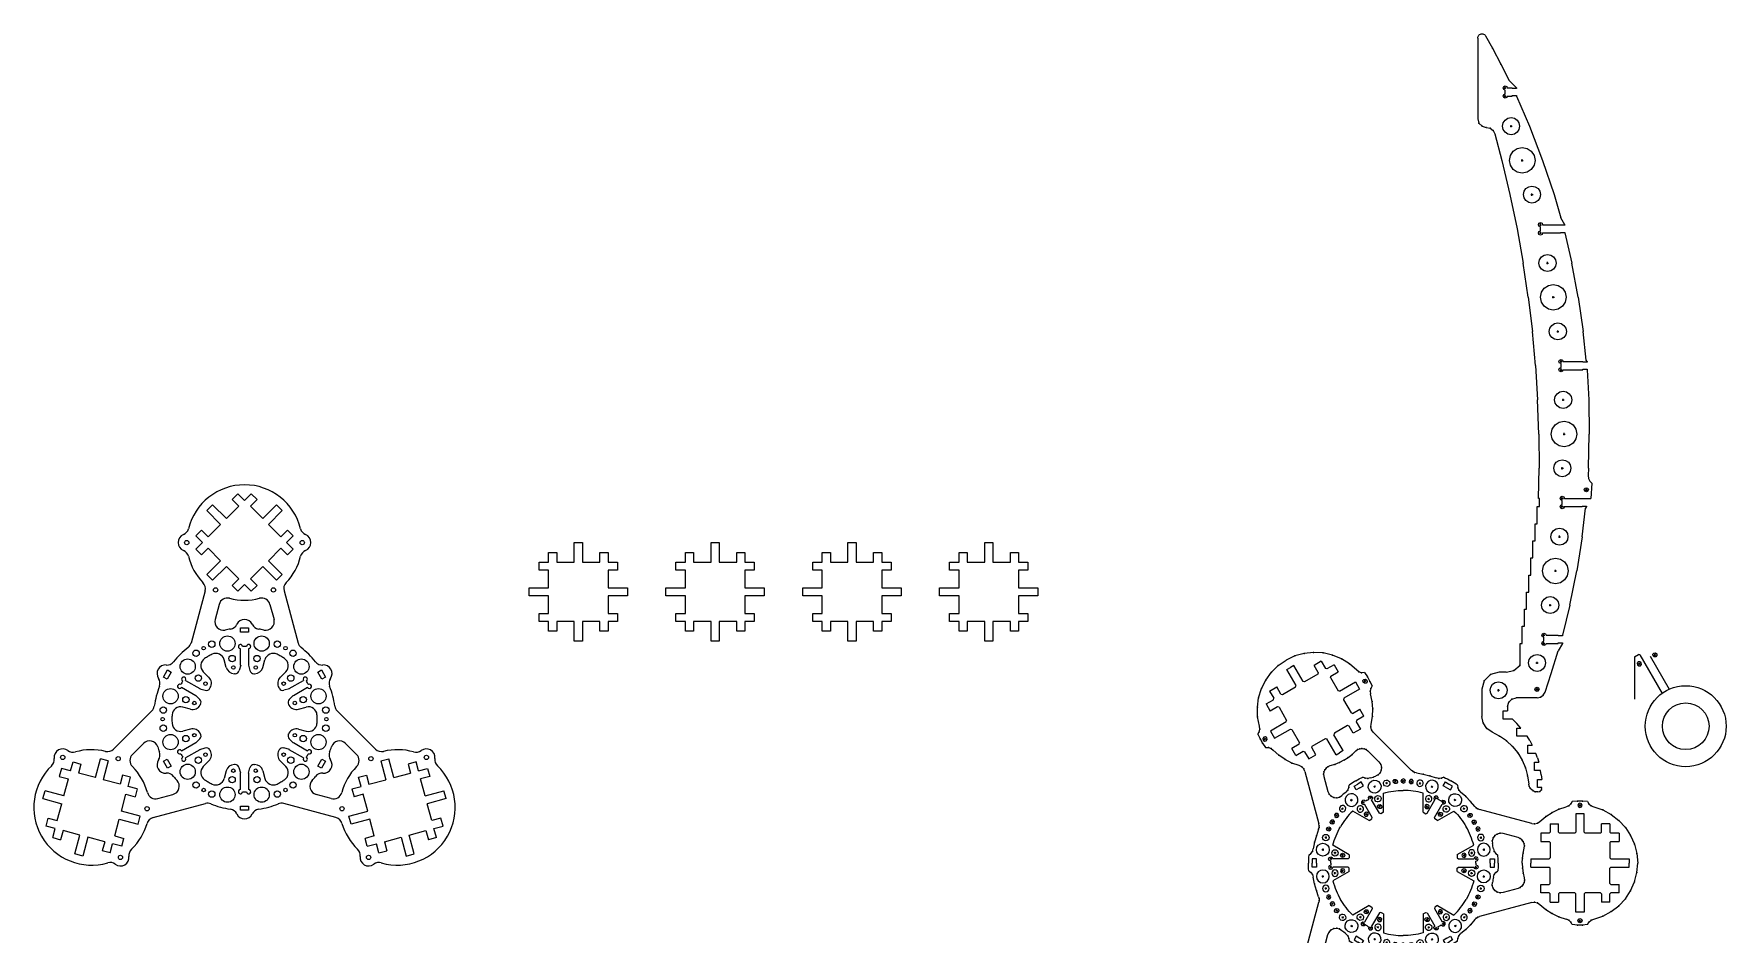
# Model space of a CAD drawing. Header units: inches. Extents: x -122 to 239, y -42 to 133.
# Drawn here: x -102.55 to -53.08, y 29.51 to 55.83 of the extents above; entities that cross this region are included whole.
import ezdxf

# ---------------------------------------------------------------- set-up
doc = ezdxf.new("R2010")
doc.units = ezdxf.units.IN
doc.header["$MEASUREMENT"] = 0

# ---------------------------------------------------------------- blocks, each defined once
blk = doc.blocks.new('Ring0_Rim')
for p, q in [((-1.248, 6.3), (-1.042, 6.491)), ((-1.042, 6.491), (-0.808, 6.645)), ((-0.808, 6.645), (-0.551, 6.758)), ((-0.551, 6.758), (-0.28, 6.828)), ((-0.28, 6.828), (0, 6.851)), ((-0.12, 6.064), (-0.12, 6.601)), ((-0.12, 6.601), (0, 6.601)), ((-1.551, 5.83), (-1.419, 6.077)), ((-1.419, 6.077), (-1.248, 6.3)), ((-1.145, 6.033), (-1.145, 5.793)), ((-1.145, 6.033), (-0.901, 6.033)), ((-0.901, 6.033), (-0.87, 6.064)), ((-0.87, 6.308), (-0.63, 6.308)), ((-0.87, 6.308), (-0.87, 6.064)), ((-0.63, 6.064), (-0.63, 6.308)), ((-0.63, 6.064), (-0.599, 6.033)), ((-0.599, 6.033), (-0.151, 6.033)), ((-0.151, 6.033), (-0.12, 6.064)), ((-1.727, 5.427), (-1.672, 5.488)), ((-1.672, 5.488), (-1.64, 5.564)), ((-1.64, 5.564), (-1.551, 5.83)), ((-0.901, 5.793), (-1.145, 5.793)), ((-0.87, 5.761), (-0.901, 5.793)), ((-0.87, 5.761), (-0.87, 5.314)), ((-1.799, 5.388), (-1.812, 5.238)), ((-1.812, 5.238), (-1.812, 5.087)), ((-1.812, 5.087), (-1.799, 4.938)), ((-1.799, 5.388), (-1.727, 5.427)), ((-1.72, 5.163), (-1.657, 5.163)), ((-1.688, 5.131), (-1.688, 5.194)), ((-0.901, 5.283), (-1.438, 5.283)), ((-1.438, 5.283), (-1.438, 5.043)), ((-1.438, 5.043), (-0.901, 5.043)), ((-0.901, 5.283), (-0.87, 5.314)), ((-0.901, 5.043), (-0.87, 5.011)), ((-0.87, 5.011), (-0.87, 4.564)), ((-1.799, 4.938), (-1.727, 4.898)), ((-1.727, 4.898), (-1.672, 4.837)), ((-1.672, 4.837), (-1.64, 4.761)), ((-1.573, 4.549), (-1.64, 4.761)), ((-1.479, 4.348), (-1.573, 4.549)), ((-0.901, 4.533), (-1.145, 4.533)), ((-1.145, 4.293), (-1.145, 4.533)), ((-0.901, 4.533), (-0.87, 4.564)), ((-1.359, 4.161), (-1.479, 4.348)), ((-1.216, 3.991), (-1.359, 4.161)), ((-1.168, 3.92), (-1.216, 3.991)), ((-1.145, 4.293), (-0.901, 4.293)), ((-0.901, 4.293), (-0.87, 4.261)), ((-0.87, 4.261), (-0.87, 4.017)), ((-0.87, 4.017), (-0.63, 4.017)), ((-0.63, 4.261), (-0.599, 4.293)), ((-0.63, 4.017), (-0.63, 4.261)), ((-0.599, 4.293), (-0.151, 4.293)), ((-0.151, 4.293), (-0.12, 4.261)), ((-0.12, 3.724), (-0.12, 4.261)), ((-1.154, 3.753), (-1.564, 2.225)), ((-1.146, 3.838), (-1.168, 3.92)), ((-1.154, 3.753), (-1.146, 3.838)), ((-0.678, 3.467), (-0.718, 3.415)), ((-0.627, 3.507), (-0.678, 3.467)), ((-0.566, 3.532), (-0.627, 3.507)), ((-0.502, 3.54), (-0.566, 3.532)), ((-0.437, 3.532), (-0.502, 3.54)), ((-0.293, 3.5), (-0.437, 3.532)), ((-0.147, 3.481), (-0.293, 3.5)), ((0, 3.474), (-0.147, 3.481)), ((-0.12, 3.724), (0, 3.724)), ((-0.743, 3.355), (-0.861, 2.914)), ((-0.718, 3.415), (-0.743, 3.355)), ((-0.861, 2.914), (-0.869, 2.829)), ((-0.869, 2.829), (-0.848, 2.747)), ((-0.848, 2.747), (-0.801, 2.676)), ((-0.801, 2.676), (-0.733, 2.626)), ((-0.733, 2.626), (-0.652, 2.601)), ((-0.652, 2.601), (-0.567, 2.605)), ((-0.413, 2.633), (-0.339, 2.657)), ((-0.339, 2.657), (-0.275, 2.703)), ((-0.275, 2.703), (-0.229, 2.766)), ((-0.115, 2.773), (-0.229, 2.766)), ((0, 2.775), (-0.115, 2.773)), ((-1.65, 2.093), (-1.802, 1.964)), ((-1.65, 2.093), (-1.612, 2.131)), ((-1.612, 2.131), (-1.583, 2.175)), ((-1.583, 2.175), (-1.564, 2.225)), ((-2.281, 1.582), (-2.203, 1.59)), ((-2.203, 1.59), (-2.132, 1.622)), ((-2.132, 1.622), (-2.074, 1.674)), ((-1.944, 1.824), (-2.074, 1.674)), ((-1.802, 1.964), (-1.944, 1.824))]:
    blk.add_line(p, q)
blk.add_lwpolyline([(-1.688, 5.225), (-1.732, 5.207), (-1.751, 5.163), (-1.732, 5.118), (-1.688, 5.1), (-1.644, 5.118), (-1.626, 5.163), (-1.644, 5.207)], close=True)
for radius, start, end in [(2.666, 98.9082, 102.2758), (2.775, 145.2596, 150)]:
    blk.add_arc((0, 0), radius, start, end)
for p in [(-1.042, 6.491), (-0.808, 6.645), (-0.551, 6.758), (-0.28, 6.828), (-1.419, 6.077), (-1.248, 6.3), (-1.672, 5.488), (-1.551, 5.83), (-1.812, 5.238), (-1.812, 5.087), (-1.727, 5.427), (-1.727, 4.898), (-1.672, 4.837), (-1.573, 4.549), (-1.479, 4.348), (-1.359, 4.161), (-1.168, 3.92), (-1.146, 3.838), (-0.678, 3.467), (-0.627, 3.507), (-0.566, 3.532), (-0.502, 3.54), (-0.293, 3.5), (-0.147, 3.481), (-0.718, 3.415), (-0.869, 2.829), (-0.848, 2.747), (-0.801, 2.676), (-0.733, 2.626), (-0.652, 2.601), (-0.339, 2.657), (-0.275, 2.703), (-1.612, 2.131), (-1.583, 2.175), (-2.203, 1.59), (-2.132, 1.622), (-1.944, 1.824), (-1.802, 1.964)]:
    blk.add_point(p)
blk = doc.blocks.new('*U39')
blk.add_blockref('Ring0_Rim', (0, -4.119))
at = {"xscale": -1}
blk.add_blockref('Ring0_Rim', (0, -4.119), dxfattribs=at)
blk = doc.blocks.new('*U40')
at = {"color": 0, "linetype": 'ByBlock', "lineweight": -2, "transparency": 16777216}
blk.add_blockref('*U39', (-5.652, 60.742), dxfattribs=at)
for p, rotation in [((-9.219, 54.563), 120), ((-2.084, 54.563), 240)]:
    blk.add_blockref('*U39', p, dxfattribs=dict(at, rotation=rotation))
blk = doc.blocks.new('Ring0_Core')
for p, q in [((-1.181, 2.046), (-1.212, 2.1)), ((-1.17, 2.089), (-1.197, 2.073)), ((-1.023, 2.18), (-0.96, 2.18)), ((-0.991, 2.149), (-0.991, 2.211)), ((-0.775, 2.264), (-0.712, 2.264)), ((-0.743, 2.233), (-0.743, 2.295)), ((-0.245, 1.578), (-0.521, 2.057)), ((-0.422, 2.351), (-0.36, 2.351)), ((-0.391, 2.32), (-0.391, 2.382)), ((-0.327, 1.997), (-0.264, 1.997)), ((-0.296, 1.966), (-0.296, 2.029)), ((-0.151, 2.121), (-0.089, 2.121)), ((-0.12, 2.09), (-0.12, 2.152)), ((-0.12, 1.609), (-0.12, 2.059)), ((-0.258, 1.776), (-0.195, 1.776)), ((-0.245, 1.578), (-0.151, 1.578)), ((-0.227, 1.745), (-0.227, 1.807)), ((-0.151, 1.578), (-0.12, 1.609))]:
    blk.add_line(p, q)
for points in [[(-0.578, 2.351), (-0.564, 2.279), (-0.524, 2.219), (-0.463, 2.178), (-0.391, 2.164), (-0.319, 2.178), (-0.258, 2.219), (-0.218, 2.279), (-0.203, 2.351), (-0.218, 2.423), (-0.258, 2.484), (-0.319, 2.524), (-0.391, 2.539), (-0.463, 2.524), (-0.524, 2.484), (-0.564, 2.423)], [(-0.991, 2.242), (-1.036, 2.224), (-1.054, 2.18), (-1.036, 2.136), (-0.991, 2.117), (-0.947, 2.136), (-0.929, 2.18), (-0.947, 2.224)], [(-0.743, 2.358), (-0.779, 2.351), (-0.81, 2.331), (-0.83, 2.3), (-0.837, 2.264), (-0.83, 2.228), (-0.81, 2.198), (-0.779, 2.177), (-0.743, 2.17), (-0.707, 2.177), (-0.677, 2.198), (-0.657, 2.228), (-0.649, 2.264), (-0.657, 2.3), (-0.677, 2.331), (-0.707, 2.351)], [(-0.296, 2.091), (-0.332, 2.084), (-0.362, 2.064), (-0.383, 2.033), (-0.39, 1.997), (-0.383, 1.961), (-0.362, 1.931), (-0.332, 1.91), (-0.296, 1.903), (-0.26, 1.91), (-0.229, 1.931), (-0.209, 1.961), (-0.202, 1.997), (-0.209, 2.033), (-0.229, 2.064), (-0.26, 2.084)], [(-0.227, 1.838), (-0.271, 1.82), (-0.289, 1.776), (-0.271, 1.732), (-0.227, 1.713), (-0.182, 1.732), (-0.164, 1.776), (-0.182, 1.82)]]:
    blk.add_lwpolyline(points, close=True)
for points in [[(0, 2.541), (-0.12, 2.541), (-0.12, 2.666), (0, 2.666)], [(-1.165, 2.019), (-1.136, 2.057), (-1.143, 2.105), (-1.181, 2.134), (-1.229, 2.127)], [(-0.057, 2.121), (-0.076, 2.165), (-0.12, 2.184), (-0.164, 2.165), (-0.182, 2.121), (-0.164, 2.077), (-0.12, 2.059)]]:
    blk.add_lwpolyline(points)
for centre, radius, start, end in [((0, 0), 2.122, 104.2264, 120), ((0, -0.503), 2.625, 90, 91.2553)]:
    blk.add_arc(centre, radius, start, end)
blk = doc.blocks.new('*U41')
at = {"xscale": -1, "rotation": 60.00000000000068}
blk.add_blockref('Ring0_Core', (1.154, -1.727), dxfattribs=at)
blk.add_blockref('Ring0_Core', (1.154, -1.727))
blk = doc.blocks.new('*U42')
at = {"color": 0, "linetype": 'ByBlock', "lineweight": -2, "transparency": 16777216}
for p, rotation in [((-4.733, 58.486), 299.9999999999999), ((-7.725, 56.486), 60.00000000000001), ((-3.579, 56.758), 240), ((-6.57, 54.759), 120), ((-4.497, 54.895), 180)]:
    blk.add_blockref('*U41', p, dxfattribs=dict(at, rotation=rotation))
blk.add_blockref('*U41', (-6.806, 58.35), dxfattribs=at)
blk = doc.blocks.new('Ring0')
for name in ['*U40', '*U42']:
    blk.add_blockref(name, (5.652, -56.622))
blk = doc.blocks.new('RibMain')
at = {"color": 240, "true_color": 0xed1f24}
for p, q in [((-0.556, 0.526), (-0.556, -1.835)), ((0.309, -0.928), (0.451, -0.928)), ((0.576, -0.928), (0.361, -0.713)), ((0.451, -0.943), (0.451, -0.928)), ((0.576, -0.943), (0.451, -0.943)), ((0.576, -0.928), (0.576, -0.943)), ((0.247, -1.105), (0.247, -0.99)), ((0.309, -1.168), (0.451, -1.168)), ((0.451, -1.168), (0.451, -1.152)), ((0.451, -1.152), (0.576, -1.152)), ((0.576, -1.152), (0.576, -1.168)), ((1.341, -4.928), (1.863, -4.928)), ((1.863, -4.943), (1.863, -4.928)), ((1.988, -4.943), (1.863, -4.943)), ((1.988, -4.928), (1.871, -4.725)), ((1.988, -4.928), (1.988, -4.943)), ((1.279, -5.105), (1.279, -4.99)), ((1.341, -5.168), (1.863, -5.168)), ((1.863, -5.168), (1.863, -5.152)), ((1.863, -5.152), (1.988, -5.152)), ((1.988, -5.152), (1.988, -5.168)), ((2.641, -8.928), (2.618, -8.888)), ((1.881, -9.105), (1.881, -8.99)), ((1.944, -8.928), (2.516, -8.928)), ((1.944, -9.168), (2.516, -9.168)), ((2.516, -8.943), (2.516, -8.928)), ((2.641, -8.943), (2.516, -8.943)), ((2.516, -9.168), (2.516, -9.152)), ((2.516, -9.152), (2.641, -9.152)), ((2.641, -8.928), (2.641, -8.943)), ((2.641, -9.152), (2.641, -9.168)), ((1.916, -13.105), (1.916, -12.99)), ((1.979, -12.928), (2.495, -12.928)), ((1.979, -13.168), (2.495, -13.168)), ((2.495, -12.943), (2.495, -12.928)), ((2.62, -12.943), (2.495, -12.943)), ((2.495, -13.168), (2.495, -13.152)), ((2.495, -13.152), (2.62, -13.152)), ((2.62, -13.168), (2.594, -13.213)), ((2.62, -12.928), (2.62, -12.943)), ((2.62, -13.152), (2.62, -13.168)), ((1.378, -17.105), (1.378, -16.99)), ((1.441, -16.928), (1.797, -16.928)), ((1.441, -17.168), (1.797, -17.168)), ((1.922, -17.168), (1.794, -17.388)), ((1.797, -16.943), (1.797, -16.928)), ((1.922, -16.943), (1.797, -16.943)), ((1.797, -17.168), (1.797, -17.152)), ((1.797, -17.152), (1.922, -17.152)), ((1.922, -16.928), (1.922, -16.943)), ((1.922, -17.152), (1.922, -17.168)), ((0.274, -18.01), (0.066, -18.01)), ((-0.434, -18.51), (-0.434, -19.304)), ((1.177, -18.76), (0.566, -18.76)), ((0.191, -19.382), (0.191, -19.142)), ((0.191, -19.142), (0.316, -19.142)), ((0.316, -19.01), (0.316, -19.142)), ((0.46, -19.382), (0.191, -19.382)), ((0.583, -19.882), (0.583, -19.642)), ((0.583, -19.642), (0.708, -19.642)), ((0.885, -19.882), (0.583, -19.882)), ((0.911, -20.382), (0.911, -20.142)), ((0.911, -20.142), (1.036, -20.142)), ((1.143, -20.382), (0.911, -20.382)), ((1.103, -20.882), (1.103, -20.642)), ((1.103, -20.642), (1.228, -20.642)), ((1.282, -20.882), (1.103, -20.882)), ((1.189, -21.382), (1.189, -21.142)), ((1.189, -21.142), (1.314, -21.142)), ((1.196, -21.51), (1.187, -21.51)), ((1.321, -21.382), (1.189, -21.382))]:
    blk.add_line(p, q, dxfattribs=at)
for p, q in [((-0.327, 0.596), (-0.126, 0.235)), ((-0.126, 0.235), (0.123, -0.236)), ((0.123, -0.236), (0.361, -0.713)), ((0.215, -0.928), (0.278, -0.928)), ((0.247, -0.959), (0.247, -0.896)), ((0.215, -1.168), (0.278, -1.168)), ((0.247, -1.199), (0.247, -1.136)), ((0.576, -1.168), (0.958, -2.048)), ((-0.556, -1.835), (-0.523, -1.96)), ((-0.523, -1.96), (-0.431, -2.052)), ((-0.431, -2.052), (-0.306, -2.085)), ((-0.299, -2.085), (-0.306, -2.085)), ((-0.299, -2.085), (-0.194, -2.109)), ((-0.194, -2.109), (-0.108, -2.174)), ((-0.108, -2.174), (-0.058, -2.269)), ((-0.058, -2.269), (0.148, -3.048)), ((0.388, -2.048), (0.45, -2.048)), ((0.419, -2.079), (0.419, -2.016)), ((0.958, -2.048), (1.341, -3.048)), ((0.148, -3.048), (0.386, -4.048)), ((0.714, -3.048), (0.776, -3.048)), ((0.745, -3.079), (0.745, -3.016)), ((1.341, -3.048), (1.674, -4.048)), ((0.386, -4.048), (0.593, -5.048)), ((0.998, -4.048), (1.061, -4.048)), ((1.03, -4.079), (1.03, -4.016)), ((1.674, -4.048), (1.871, -4.725)), ((1.247, -4.928), (1.31, -4.928)), ((1.279, -4.959), (1.279, -4.896)), ((0.593, -5.048), (0.771, -6.048)), ((1.247, -5.168), (1.31, -5.168)), ((1.279, -5.199), (1.279, -5.136)), ((1.988, -5.168), (2.193, -6.048)), ((0.92, -7.048), (0.771, -6.048)), ((1.451, -6.048), (1.513, -6.048)), ((1.482, -6.079), (1.482, -6.016)), ((2.383, -7.048), (2.193, -6.048)), ((0.92, -7.048), (1.04, -8.048)), ((1.62, -7.048), (1.683, -7.048)), ((1.651, -7.079), (1.651, -7.016)), ((2.383, -7.048), (2.529, -8.048)), ((1.131, -9.048), (1.04, -8.048)), ((1.753, -8.048), (1.816, -8.048)), ((1.784, -8.079), (1.784, -8.016)), ((2.618, -8.888), (2.529, -8.048)), ((1.881, -8.959), (1.881, -8.896)), ((1.131, -9.048), (1.195, -10.048)), ((1.85, -8.928), (1.912, -8.928)), ((1.85, -9.168), (1.912, -9.168)), ((1.881, -9.199), (1.881, -9.136)), ((2.641, -9.168), (2.69, -10.048)), ((1.23, -11.048), (1.195, -10.048)), ((1.911, -10.048), (1.974, -10.048)), ((1.942, -10.079), (1.942, -10.016)), ((2.69, -10.048), (2.706, -11.048)), ((1.23, -11.048), (1.237, -12.048)), ((1.937, -11.048), (1.999, -11.048)), ((1.968, -11.079), (1.968, -11.016)), ((2.679, -12.048), (2.706, -11.048)), ((1.219, -12.927), (1.237, -12.048)), ((1.885, -12.048), (1.947, -12.048)), ((1.916, -12.079), (1.916, -12.016)), ((2.679, -12.048), (2.668, -12.261)), ((2.668, -12.261), (2.678, -12.347)), ((2.678, -12.347), (2.717, -12.424)), ((2.589, -12.678), (2.651, -12.678)), ((2.62, -12.709), (2.62, -12.646)), ((2.664, -12.722), (2.62, -12.74)), ((2.664, -12.722), (2.683, -12.678)), ((2.717, -12.424), (2.779, -12.484)), ((2.779, -12.484), (2.746, -12.928)), ((1.186, -13.668), (1.186, -13.168)), ((1.186, -13.168), (1.251, -13.168)), ((1.251, -12.928), (1.219, -12.927)), ((1.251, -13.168), (1.251, -12.928)), ((1.885, -12.928), (1.947, -12.928)), ((1.885, -13.168), (1.947, -13.168)), ((1.916, -12.959), (1.916, -12.896)), ((1.916, -13.199), (1.916, -13.136)), ((2.496, -14.048), (2.594, -13.213)), ((2.62, -12.928), (2.746, -12.928)), ((1.122, -14.168), (1.122, -13.668)), ((1.122, -13.668), (1.186, -13.668)), ((1.059, -14.668), (1.059, -14.168)), ((1.059, -14.168), (1.122, -14.168)), ((1.801, -14.048), (1.863, -14.048)), ((1.832, -14.079), (1.832, -14.016)), ((2.496, -14.048), (2.339, -15.048)), ((0.997, -15.168), (0.997, -14.668)), ((0.997, -14.668), (1.059, -14.668)), ((0.934, -15.668), (0.934, -15.168)), ((0.934, -15.168), (0.997, -15.168)), ((1.684, -15.048), (1.746, -15.048)), ((1.715, -15.079), (1.715, -15.016)), ((2.138, -16.048), (2.339, -15.048)), ((0.872, -16.168), (0.872, -15.668)), ((0.872, -15.668), (0.934, -15.668)), ((0.809, -16.668), (0.809, -16.168)), ((0.809, -16.168), (0.872, -16.168)), ((1.53, -16.048), (1.593, -16.048)), ((1.562, -16.079), (1.562, -16.016)), ((2.138, -16.048), (1.922, -16.928)), ((0.747, -17.168), (0.747, -16.668)), ((0.747, -16.668), (0.809, -16.668)), ((0.684, -17.8), (0.684, -17.168)), ((0.684, -17.168), (0.747, -17.168)), ((1.347, -16.928), (1.409, -16.928)), ((1.347, -17.168), (1.409, -17.168)), ((1.378, -16.959), (1.378, -16.896)), ((1.378, -17.199), (1.378, -17.136)), ((0.5, -17.956), (0.684, -17.8)), ((1.147, -17.738), (1.21, -17.738)), ((1.178, -17.769), (1.178, -17.706)), ((1.594, -18.048), (1.794, -17.388)), ((-0.367, -18.26), (-0.434, -18.51)), ((-0.184, -18.077), (-0.367, -18.26)), ((0.066, -18.01), (-0.184, -18.077)), ((0.274, -18.01), (0.5, -17.956)), ((1.413, -18.592), (1.594, -18.048)), ((0.022, -18.539), (0.084, -18.539)), ((0.053, -18.57), (0.053, -18.508)), ((0.349, -18.885), (0.441, -18.793)), ((0.441, -18.793), (0.566, -18.76)), ((1.145, -18.51), (1.208, -18.51)), ((1.177, -18.541), (1.177, -18.478)), ((1.221, -18.554), (1.177, -18.572)), ((1.177, -18.76), (1.277, -18.739)), ((1.221, -18.554), (1.239, -18.51)), ((1.277, -18.739), (1.36, -18.679)), ((1.36, -18.679), (1.413, -18.592)), ((0.316, -19.01), (0.349, -18.885)), ((-0.397, -19.492), (-0.434, -19.304)), ((-0.292, -19.653), (-0.397, -19.492)), ((-0.135, -19.762), (-0.292, -19.653)), ((0.081, -19.875), (-0.135, -19.762)), ((0.588, -19.508), (0.46, -19.382)), ((0.708, -19.642), (0.588, -19.508)), ((0.28, -20.016), (0.081, -19.875)), ((0.28, -20.016), (0.458, -20.182)), ((0.458, -20.182), (0.612, -20.371)), ((0.964, -20.01), (0.885, -19.882)), ((0.964, -20.01), (1.036, -20.142)), ((0.612, -20.371), (0.739, -20.579)), ((0.739, -20.579), (0.837, -20.802)), ((1.189, -20.511), (1.143, -20.382)), ((1.189, -20.511), (1.228, -20.642)), ((0.837, -20.802), (0.903, -21.037)), ((0.903, -21.037), (0.938, -21.278)), ((1.301, -21.012), (1.282, -20.882)), ((1.301, -21.012), (1.314, -21.142)), ((0.95, -21.339), (0.938, -21.278)), ((0.977, -21.395), (0.95, -21.339)), ((1.017, -21.443), (0.977, -21.395)), ((1.067, -21.479), (1.017, -21.443)), ((1.125, -21.502), (1.067, -21.479)), ((1.187, -21.51), (1.125, -21.502)), ((1.196, -21.51), (1.258, -21.493)), ((1.258, -21.493), (1.303, -21.448)), ((1.303, -21.448), (1.321, -21.382))]:
    blk.add_line(p, q)
for points in [[(-0.556, 0.526), (-0.554, 0.551), (-0.547, 0.574), (-0.535, 0.596), (-0.52, 0.615), (-0.501, 0.63), (-0.479, 0.642), (-0.456, 0.649), (-0.431, 0.651), (-0.407, 0.649), (-0.383, 0.642), (-0.362, 0.63), (-0.343, 0.615), (-0.327, 0.596)], [(0.247, -0.99), (0.202, -0.972), (0.184, -0.928), (0.202, -0.883), (0.247, -0.865), (0.291, -0.883), (0.309, -0.928)], [(0.309, -1.168), (0.291, -1.212), (0.247, -1.23), (0.202, -1.212), (0.184, -1.168), (0.202, -1.123), (0.247, -1.105)], [(1.279, -4.99), (1.234, -4.972), (1.216, -4.928), (1.234, -4.883), (1.279, -4.865), (1.323, -4.883), (1.341, -4.928)], [(1.341, -5.168), (1.323, -5.212), (1.279, -5.23), (1.234, -5.212), (1.216, -5.168), (1.234, -5.123), (1.279, -5.105)], [(1.881, -8.99), (1.837, -8.972), (1.819, -8.928), (1.837, -8.883), (1.881, -8.865), (1.925, -8.883), (1.944, -8.928)], [(1.944, -9.168), (1.925, -9.212), (1.881, -9.23), (1.837, -9.212), (1.819, -9.168), (1.837, -9.123), (1.881, -9.105)], [(2.62, -12.74), (2.576, -12.722), (2.558, -12.678), (2.576, -12.633), (2.62, -12.615), (2.664, -12.633), (2.683, -12.678)], [(1.916, -12.99), (1.872, -12.972), (1.854, -12.928), (1.872, -12.883), (1.916, -12.865), (1.96, -12.883), (1.979, -12.928)], [(1.979, -13.168), (1.96, -13.212), (1.916, -13.23), (1.872, -13.212), (1.854, -13.168), (1.872, -13.123), (1.916, -13.105)], [(1.378, -16.99), (1.334, -16.972), (1.316, -16.928), (1.334, -16.883), (1.378, -16.865), (1.422, -16.883), (1.441, -16.928)], [(1.441, -17.168), (1.422, -17.212), (1.378, -17.23), (1.334, -17.212), (1.316, -17.168), (1.334, -17.123), (1.378, -17.105)], [(1.177, -18.572), (1.132, -18.554), (1.114, -18.51), (1.132, -18.465), (1.177, -18.447), (1.221, -18.465), (1.239, -18.51)]]:
    blk.add_lwpolyline(points)
for points in [[(0.419, -1.798), (0.515, -1.817), (0.596, -1.871), (0.65, -1.952), (0.669, -2.048), (0.65, -2.143), (0.596, -2.224), (0.515, -2.278), (0.419, -2.298), (0.323, -2.278), (0.242, -2.224), (0.188, -2.143), (0.169, -2.048), (0.188, -1.952), (0.242, -1.871), (0.323, -1.817)], [(0.745, -2.673), (0.888, -2.701), (1.01, -2.782), (1.091, -2.904), (1.12, -3.048), (1.091, -3.191), (1.01, -3.313), (0.888, -3.394), (0.745, -3.423), (0.601, -3.394), (0.48, -3.313), (0.398, -3.191), (0.37, -3.048), (0.398, -2.904), (0.48, -2.782), (0.601, -2.701)], [(1.03, -3.798), (1.125, -3.817), (1.206, -3.871), (1.261, -3.952), (1.28, -4.048), (1.261, -4.143), (1.206, -4.224), (1.125, -4.278), (1.03, -4.298), (0.934, -4.278), (0.853, -4.224), (0.799, -4.143), (0.78, -4.048), (0.799, -3.952), (0.853, -3.871), (0.934, -3.817)], [(1.482, -5.798), (1.578, -5.817), (1.659, -5.871), (1.713, -5.952), (1.732, -6.048), (1.713, -6.143), (1.659, -6.224), (1.578, -6.278), (1.482, -6.298), (1.386, -6.278), (1.305, -6.224), (1.251, -6.143), (1.232, -6.048), (1.251, -5.952), (1.305, -5.871), (1.386, -5.817)], [(1.651, -6.673), (1.795, -6.701), (1.917, -6.782), (1.998, -6.904), (2.026, -7.048), (1.998, -7.191), (1.917, -7.313), (1.795, -7.394), (1.651, -7.423), (1.508, -7.394), (1.386, -7.313), (1.305, -7.191), (1.276, -7.048), (1.305, -6.904), (1.386, -6.782), (1.508, -6.701)], [(1.784, -7.798), (1.88, -7.817), (1.961, -7.871), (2.015, -7.952), (2.034, -8.048), (2.015, -8.143), (1.961, -8.224), (1.88, -8.278), (1.784, -8.298), (1.689, -8.278), (1.608, -8.224), (1.553, -8.143), (1.534, -8.048), (1.553, -7.952), (1.608, -7.871), (1.689, -7.817)], [(1.942, -9.798), (2.038, -9.817), (2.119, -9.871), (2.173, -9.952), (2.192, -10.048), (2.173, -10.143), (2.119, -10.224), (2.038, -10.278), (1.942, -10.298), (1.847, -10.278), (1.766, -10.224), (1.711, -10.143), (1.692, -10.048), (1.711, -9.952), (1.766, -9.871), (1.847, -9.817)], [(1.968, -10.673), (2.111, -10.701), (2.233, -10.782), (2.314, -10.904), (2.343, -11.048), (2.314, -11.191), (2.233, -11.313), (2.111, -11.394), (1.968, -11.423), (1.824, -11.394), (1.703, -11.313), (1.621, -11.191), (1.593, -11.048), (1.621, -10.904), (1.703, -10.782), (1.824, -10.701)], [(1.916, -11.798), (2.012, -11.817), (2.093, -11.871), (2.147, -11.952), (2.166, -12.048), (2.147, -12.143), (2.093, -12.224), (2.012, -12.278), (1.916, -12.298), (1.82, -12.278), (1.739, -12.224), (1.685, -12.143), (1.666, -12.048), (1.685, -11.952), (1.739, -11.871), (1.82, -11.817)], [(1.832, -13.798), (1.928, -13.817), (2.009, -13.871), (2.063, -13.952), (2.082, -14.048), (2.063, -14.143), (2.009, -14.224), (1.928, -14.278), (1.832, -14.298), (1.736, -14.278), (1.655, -14.224), (1.601, -14.143), (1.582, -14.048), (1.601, -13.952), (1.655, -13.871), (1.736, -13.817)], [(1.715, -14.673), (1.859, -14.701), (1.98, -14.782), (2.062, -14.904), (2.09, -15.048), (2.062, -15.191), (1.98, -15.313), (1.859, -15.394), (1.715, -15.423), (1.572, -15.394), (1.45, -15.313), (1.369, -15.191), (1.34, -15.048), (1.369, -14.904), (1.45, -14.782), (1.572, -14.701)], [(1.562, -15.798), (1.657, -15.817), (1.739, -15.871), (1.793, -15.952), (1.812, -16.048), (1.793, -16.143), (1.739, -16.224), (1.657, -16.278), (1.562, -16.298), (1.466, -16.278), (1.385, -16.224), (1.331, -16.143), (1.312, -16.048), (1.331, -15.952), (1.385, -15.871), (1.466, -15.817)], [(1.178, -17.488), (1.274, -17.507), (1.355, -17.561), (1.409, -17.642), (1.428, -17.738), (1.409, -17.833), (1.355, -17.914), (1.274, -17.969), (1.178, -17.988), (1.083, -17.969), (1.002, -17.914), (0.948, -17.833), (0.928, -17.738), (0.948, -17.642), (1.002, -17.561), (1.083, -17.507)], [(0.053, -18.289), (0.149, -18.308), (0.23, -18.362), (0.284, -18.443), (0.303, -18.539), (0.284, -18.635), (0.23, -18.716), (0.149, -18.77), (0.053, -18.789), (-0.042, -18.77), (-0.124, -18.716), (-0.178, -18.635), (-0.197, -18.539), (-0.178, -18.443), (-0.124, -18.362), (-0.042, -18.308)]]:
    blk.add_lwpolyline(points, close=True)
for p in [(-0.126, 0.235), (0.123, -0.236), (-0.523, -1.96), (-0.431, -2.052), (-0.194, -2.109), (-0.108, -2.174), (0.678, -17.805), (-0.367, -18.26), (-0.184, -18.077), (0.5, -17.956), (0.441, -18.793), (1.277, -18.739), (1.36, -18.679), (0.349, -18.885), (-0.397, -19.492), (-0.292, -19.653), (0.081, -19.875), (0.28, -20.016), (0.458, -20.182), (0.612, -20.371), (0.739, -20.579), (0.837, -20.802), (0.903, -21.037), (0.95, -21.339), (0.977, -21.395), (1.017, -21.443), (1.067, -21.479), (1.125, -21.502), (1.258, -21.493), (1.303, -21.448)]:
    blk.add_point(p)

msp = doc.modelspace()

# ---------------------------------------------------------------- linework, layer by layer
at = {"color": 240, "true_color": 0xed1f24}
for p, q in [((-97.494, 41.89), (-97.325, 42.059)), ((-97.325, 42.059), (-96.923, 41.657)), ((-96.587, 42.382), (-96.757, 42.213)), ((-96.562, 42.018), (-96.757, 42.213)), ((-96.587, 42.382), (-96.392, 42.188)), ((-96.392, 42.188), (-96.198, 42.382)), ((-96.028, 42.213), (-96.223, 42.018)), ((-96.198, 42.382), (-96.028, 42.213)), ((-95.46, 42.059), (-95.862, 41.657)), ((-95.46, 42.059), (-95.291, 41.89)), ((-97.092, 41.488), (-97.494, 41.89)), ((-96.923, 41.657), (-96.562, 42.018)), ((-96.223, 42.018), (-95.862, 41.657)), ((-95.692, 41.488), (-95.291, 41.89)), ((-97.817, 41.152), (-97.648, 41.322)), ((-97.817, 41.152), (-97.623, 40.957)), ((-97.453, 41.127), (-97.648, 41.322)), ((-97.453, 41.127), (-97.092, 41.488)), ((-95.692, 41.488), (-95.332, 41.127)), ((-95.137, 41.322), (-95.332, 41.127)), ((-95.162, 40.957), (-94.967, 41.152)), ((-94.967, 41.152), (-95.137, 41.322)), ((-97.817, 40.763), (-97.623, 40.957)), ((-97.817, 40.763), (-97.648, 40.593)), ((-97.453, 40.788), (-97.648, 40.593)), ((-97.453, 40.788), (-97.092, 40.427)), ((-95.692, 40.427), (-95.332, 40.788)), ((-95.137, 40.593), (-95.332, 40.788)), ((-95.162, 40.957), (-94.967, 40.763)), ((-94.967, 40.763), (-95.137, 40.593)), ((-97.092, 40.427), (-97.494, 40.025)), ((-97.325, 39.856), (-96.923, 40.257)), ((-96.923, 40.257), (-96.562, 39.897)), ((-96.223, 39.897), (-95.862, 40.257)), ((-95.46, 39.856), (-95.862, 40.257)), ((-95.692, 40.427), (-95.291, 40.025)), ((-97.494, 40.025), (-97.325, 39.856)), ((-96.562, 39.897), (-96.757, 39.702)), ((-96.587, 39.532), (-96.757, 39.702)), ((-96.587, 39.532), (-96.392, 39.727)), ((-96.392, 39.727), (-96.198, 39.532)), ((-96.028, 39.702), (-96.223, 39.897)), ((-96.198, 39.532), (-96.028, 39.702)), ((-95.46, 39.856), (-95.291, 40.025)), ((-97.547, 39.548), (-97.956, 38.02)), ((-97.136, 39.15), (-97.254, 38.709)), ((-95.649, 39.15), (-95.531, 38.709)), ((-95.238, 39.548), (-94.829, 38.02)), ((-96.512, 37.373), (-96.512, 37.854)), ((-96.272, 37.854), (-96.272, 37.373)), ((-97.434, 37.016), (-97.599, 37.181)), ((-96.929, 37.308), (-96.99, 37.533)), ((-96.668, 37.123), (-96.688, 37.123)), ((-96.505, 37.373), (-96.547, 37.215)), ((-96.512, 37.373), (-96.505, 37.373)), ((-96.272, 37.373), (-96.28, 37.373)), ((-96.28, 37.373), (-96.238, 37.215)), ((-96.117, 37.123), (-96.097, 37.123)), ((-95.856, 37.308), (-95.795, 37.533)), ((-95.35, 37.016), (-95.186, 37.181)), ((-97.819, 36.48), (-98.236, 36.721)), ((-98.116, 36.928), (-97.699, 36.688)), ((-97.699, 36.688), (-97.703, 36.681)), ((-97.703, 36.681), (-97.545, 36.639)), ((-97.405, 36.697), (-97.395, 36.715)), ((-95.38, 36.697), (-95.39, 36.715)), ((-95.082, 36.681), (-95.239, 36.639)), ((-95.086, 36.688), (-94.669, 36.928)), ((-95.086, 36.688), (-95.082, 36.681)), ((-94.549, 36.721), (-94.966, 36.48)), ((-97.971, 36.087), (-98.196, 36.147)), ((-97.819, 36.48), (-97.815, 36.487)), ((-97.815, 36.487), (-97.7, 36.371)), ((-97.68, 36.221), (-97.69, 36.203)), ((-95.105, 36.221), (-95.095, 36.203)), ((-94.97, 36.487), (-95.085, 36.371)), ((-94.966, 36.48), (-94.97, 36.487)), ((-94.814, 36.087), (-94.589, 36.147)), ((-100.22, 34.918), (-99.101, 36.036)), ((-92.565, 34.918), (-93.684, 36.036)), ((-97.971, 35.503), (-98.196, 35.443)), ((-97.815, 35.103), (-97.7, 35.218)), ((-97.68, 35.369), (-97.69, 35.387)), ((-95.105, 35.369), (-95.095, 35.387)), ((-94.97, 35.103), (-95.085, 35.218)), ((-94.814, 35.503), (-94.589, 35.443)), ((-100.754, 34.085), (-100.607, 34.634)), ((-100.375, 34.572), (-100.607, 34.634)), ((-99.67, 34.761), (-99.346, 35.084)), ((-98.236, 34.869), (-97.819, 35.11)), ((-97.699, 34.902), (-98.116, 34.661)), ((-97.819, 35.11), (-97.815, 35.103)), ((-97.703, 34.909), (-97.545, 34.951)), ((-97.699, 34.902), (-97.703, 34.909)), ((-97.405, 34.893), (-97.395, 34.875)), ((-95.38, 34.893), (-95.39, 34.875)), ((-95.082, 34.909), (-95.239, 34.951)), ((-95.086, 34.902), (-95.082, 34.909)), ((-94.669, 34.661), (-95.086, 34.902)), ((-94.966, 35.11), (-94.97, 35.103)), ((-94.966, 35.11), (-94.549, 34.869)), ((-93.115, 34.761), (-93.438, 35.084)), ((-92.41, 34.572), (-92.178, 34.634)), ((-92.031, 34.085), (-92.178, 34.634)), ((-101.744, 34.35), (-101.807, 34.119)), ((-101.478, 34.279), (-101.744, 34.35)), ((-101.478, 34.279), (-101.407, 34.545)), ((-101.407, 34.545), (-101.175, 34.483)), ((-101.175, 34.483), (-101.247, 34.217)), ((-100.754, 34.085), (-101.247, 34.217)), ((-100.375, 34.572), (-100.522, 34.023)), ((-99.958, 34.157), (-100.03, 33.891)), ((-99.727, 34.095), (-99.958, 34.157)), ((-97.434, 34.573), (-97.599, 34.409)), ((-96.929, 34.282), (-96.99, 34.057)), ((-96.668, 34.467), (-96.688, 34.467)), ((-96.505, 34.217), (-96.547, 34.374)), ((-96.512, 33.736), (-96.512, 34.217)), ((-96.512, 34.217), (-96.505, 34.217)), ((-96.28, 34.217), (-96.238, 34.374)), ((-96.272, 34.217), (-96.28, 34.217)), ((-96.272, 34.217), (-96.272, 33.736)), ((-96.117, 34.467), (-96.097, 34.467)), ((-95.856, 34.282), (-95.795, 34.057)), ((-95.35, 34.573), (-95.186, 34.409)), ((-93.058, 34.095), (-92.826, 34.157)), ((-92.826, 34.157), (-92.755, 33.891)), ((-92.41, 34.572), (-92.263, 34.023)), ((-92.031, 34.085), (-91.538, 34.217)), ((-91.378, 34.545), (-91.609, 34.483)), ((-91.609, 34.483), (-91.538, 34.217)), ((-91.306, 34.279), (-91.378, 34.545)), ((-91.306, 34.279), (-91.04, 34.35)), ((-91.04, 34.35), (-90.978, 34.119)), ((-102.284, 33.47), (-102.222, 33.702)), ((-101.673, 33.555), (-102.222, 33.702)), ((-101.807, 34.119), (-101.541, 34.047)), ((-101.673, 33.555), (-101.541, 34.047)), ((-100.03, 33.891), (-100.522, 34.023)), ((-99.798, 33.829), (-99.727, 34.095)), ((-99.532, 33.757), (-99.798, 33.829)), ((-99.532, 33.757), (-99.594, 33.526)), ((-93.253, 33.757), (-92.987, 33.829)), ((-93.253, 33.757), (-93.191, 33.526)), ((-92.987, 33.829), (-93.058, 34.095)), ((-92.755, 33.891), (-92.263, 34.023)), ((-90.978, 34.119), (-91.244, 34.047)), ((-91.112, 33.555), (-91.244, 34.047)), ((-91.112, 33.555), (-90.563, 33.702)), ((-90.501, 33.47), (-90.563, 33.702)), ((-102.284, 33.47), (-101.735, 33.323)), ((-101.867, 32.83), (-101.735, 33.323)), ((-99.992, 33.104), (-99.86, 33.597)), ((-99.86, 33.597), (-99.594, 33.526)), ((-99.065, 32.919), (-97.538, 33.328)), ((-98.926, 33.474), (-98.485, 33.592)), ((-93.719, 32.919), (-95.247, 33.328)), ((-93.858, 33.474), (-94.3, 33.592)), ((-92.925, 33.597), (-93.191, 33.526)), ((-92.793, 33.104), (-92.925, 33.597)), ((-90.501, 33.47), (-91.05, 33.323)), ((-90.918, 32.83), (-91.05, 33.323)), ((-102.195, 32.67), (-102.133, 32.901)), ((-101.929, 32.598), (-102.195, 32.67)), ((-102.133, 32.901), (-101.867, 32.83)), ((-100.186, 32.38), (-100.054, 32.872)), ((-100.054, 32.872), (-99.505, 32.725)), ((-99.443, 32.957), (-99.992, 33.104)), ((-99.505, 32.725), (-99.443, 32.957)), ((-93.342, 32.957), (-92.793, 33.104)), ((-93.28, 32.725), (-93.342, 32.957)), ((-92.731, 32.872), (-93.28, 32.725)), ((-92.599, 32.38), (-92.731, 32.872)), ((-90.652, 32.901), (-90.918, 32.83)), ((-90.856, 32.598), (-90.59, 32.67)), ((-90.59, 32.67), (-90.652, 32.901)), ((-102, 32.332), (-101.929, 32.598)), ((-102, 32.332), (-101.768, 32.27)), ((-101.697, 32.536), (-101.768, 32.27)), ((-101.204, 32.404), (-101.697, 32.536)), ((-101.351, 31.855), (-101.204, 32.404)), ((-100.973, 32.342), (-101.12, 31.793)), ((-100.48, 32.21), (-100.973, 32.342)), ((-100.48, 32.21), (-100.551, 31.944)), ((-100.186, 32.38), (-99.92, 32.309)), ((-99.982, 32.077), (-99.92, 32.309)), ((-92.599, 32.38), (-92.865, 32.309)), ((-92.803, 32.077), (-92.865, 32.309)), ((-92.305, 32.21), (-91.812, 32.342)), ((-92.305, 32.21), (-92.234, 31.944)), ((-91.812, 32.342), (-91.665, 31.793)), ((-91.58, 32.404), (-91.088, 32.536)), ((-91.433, 31.855), (-91.58, 32.404)), ((-91.088, 32.536), (-91.017, 32.27)), ((-90.785, 32.332), (-91.017, 32.27)), ((-90.785, 32.332), (-90.856, 32.598)), ((-101.12, 31.793), (-101.351, 31.855)), ((-100.319, 31.882), (-100.551, 31.944)), ((-100.319, 31.882), (-100.248, 32.148)), ((-99.982, 32.077), (-100.248, 32.148)), ((-92.803, 32.077), (-92.537, 32.148)), ((-92.465, 31.882), (-92.537, 32.148)), ((-92.465, 31.882), (-92.234, 31.944)), ((-91.665, 31.793), (-91.433, 31.855))]:
    msp.add_line(p, q, dxfattribs=at)
for p, q in [((-55.757, 37.62), (-55.648, 37.683)), ((-55.757, 37.62), (-55.757, 36.379)), ((-55.605, 37.671), (-55.648, 37.683)), ((-55.605, 37.671), (-54.956, 36.546)), ((-55.306, 37.633), (-54.748, 36.666)), ((-55.192, 37.657), (-55.138, 37.688)), ((-55.181, 37.7), (-55.15, 37.646)), ((-55.592, 37.427), (-55.646, 37.395)), ((-55.634, 37.438), (-55.603, 37.384))]:
    msp.add_line(p, q)
for points in [[(-87.506, 39.636), (-87.506, 40.146), (-87.781, 40.146), (-87.781, 40.386), (-87.506, 40.386), (-87.506, 40.661), (-87.266, 40.661), (-87.266, 40.386), (-86.756, 40.386), (-86.756, 40.954), (-86.516, 40.954), (-86.516, 40.386), (-86.006, 40.386), (-86.006, 40.661), (-85.766, 40.661), (-85.766, 40.386), (-85.491, 40.386), (-85.491, 40.146), (-85.766, 40.146), (-85.766, 39.636), (-85.198, 39.636), (-85.198, 39.396), (-85.766, 39.396), (-85.766, 38.886), (-85.491, 38.886), (-85.491, 38.646), (-85.766, 38.646), (-85.766, 38.37), (-86.006, 38.37), (-86.006, 38.646), (-86.516, 38.646), (-86.516, 38.077), (-86.756, 38.077), (-86.756, 38.646), (-87.266, 38.646), (-87.266, 38.37), (-87.506, 38.37), (-87.506, 38.646), (-87.781, 38.646), (-87.781, 38.886), (-87.506, 38.886), (-87.506, 39.396), (-88.074, 39.396), (-88.074, 39.636)], [(-83.506, 39.636), (-83.506, 40.146), (-83.781, 40.146), (-83.781, 40.386), (-83.506, 40.386), (-83.506, 40.661), (-83.266, 40.661), (-83.266, 40.386), (-82.756, 40.386), (-82.756, 40.954), (-82.516, 40.954), (-82.516, 40.386), (-82.006, 40.386), (-82.006, 40.661), (-81.766, 40.661), (-81.766, 40.386), (-81.491, 40.386), (-81.491, 40.146), (-81.766, 40.146), (-81.766, 39.636), (-81.198, 39.636), (-81.198, 39.396), (-81.766, 39.396), (-81.766, 38.886), (-81.491, 38.886), (-81.491, 38.646), (-81.766, 38.646), (-81.766, 38.37), (-82.006, 38.37), (-82.006, 38.646), (-82.516, 38.646), (-82.516, 38.077), (-82.756, 38.077), (-82.756, 38.646), (-83.266, 38.646), (-83.266, 38.37), (-83.506, 38.37), (-83.506, 38.646), (-83.781, 38.646), (-83.781, 38.886), (-83.506, 38.886), (-83.506, 39.396), (-84.074, 39.396), (-84.074, 39.636)], [(-79.506, 39.636), (-79.506, 40.146), (-79.781, 40.146), (-79.781, 40.386), (-79.506, 40.386), (-79.506, 40.661), (-79.266, 40.661), (-79.266, 40.386), (-78.756, 40.386), (-78.756, 40.954), (-78.516, 40.954), (-78.516, 40.386), (-78.006, 40.386), (-78.006, 40.661), (-77.766, 40.661), (-77.766, 40.386), (-77.491, 40.386), (-77.491, 40.146), (-77.766, 40.146), (-77.766, 39.636), (-77.198, 39.636), (-77.198, 39.396), (-77.766, 39.396), (-77.766, 38.886), (-77.491, 38.886), (-77.491, 38.646), (-77.766, 38.646), (-77.766, 38.37), (-78.006, 38.37), (-78.006, 38.646), (-78.516, 38.646), (-78.516, 38.077), (-78.756, 38.077), (-78.756, 38.646), (-79.266, 38.646), (-79.266, 38.37), (-79.506, 38.37), (-79.506, 38.646), (-79.781, 38.646), (-79.781, 38.886), (-79.506, 38.886), (-79.506, 39.396), (-80.074, 39.396), (-80.074, 39.636)], [(-75.506, 39.636), (-75.506, 40.146), (-75.781, 40.146), (-75.781, 40.386), (-75.506, 40.386), (-75.506, 40.661), (-75.266, 40.661), (-75.266, 40.386), (-74.756, 40.386), (-74.756, 40.954), (-74.516, 40.954), (-74.516, 40.386), (-74.006, 40.386), (-74.006, 40.661), (-73.766, 40.661), (-73.766, 40.386), (-73.491, 40.386), (-73.491, 40.146), (-73.766, 40.146), (-73.766, 39.636), (-73.198, 39.636), (-73.198, 39.396), (-73.766, 39.396), (-73.766, 38.886), (-73.491, 38.886), (-73.491, 38.646), (-73.766, 38.646), (-73.766, 38.37), (-74.006, 38.37), (-74.006, 38.646), (-74.516, 38.646), (-74.516, 38.077), (-74.756, 38.077), (-74.756, 38.646), (-75.266, 38.646), (-75.266, 38.37), (-75.506, 38.37), (-75.506, 38.646), (-75.781, 38.646), (-75.781, 38.886), (-75.506, 38.886), (-75.506, 39.396), (-76.074, 39.396), (-76.074, 39.636)], [(-96.512, 38.335), (-96.512, 38.46), (-96.272, 38.46), (-96.272, 38.335)], [(-98.653, 36.961), (-98.761, 37.024), (-98.641, 37.232), (-98.533, 37.169)], [(-94.252, 37.169), (-94.144, 37.232), (-94.024, 37.024), (-94.132, 36.961)], [(-98.533, 34.421), (-98.641, 34.358), (-98.761, 34.566), (-98.653, 34.628)], [(-94.132, 34.628), (-94.024, 34.566), (-94.144, 34.358), (-94.252, 34.421)], [(-96.272, 33.254), (-96.272, 33.129), (-96.512, 33.129), (-96.512, 33.254)]]:
    msp.add_lwpolyline(points, close=True, dxfattribs=at)
for points in [[(-55.197, 37.727), (-55.149, 37.733), (-55.111, 37.704), (-55.105, 37.657), (-55.134, 37.619), (-55.181, 37.613), (-55.219, 37.642), (-55.226, 37.689)], [(-55.65, 37.465), (-55.679, 37.427), (-55.673, 37.38), (-55.635, 37.351), (-55.588, 37.357), (-55.559, 37.395), (-55.565, 37.442), (-55.603, 37.471)]]:
    msp.add_lwpolyline(points, close=True)
for centre, radius in [((-98.081, 40.957), 0.0625), ((-94.704, 40.957), 0.0625), ((-97.238, 39.572), 0.0625), ((-95.547, 39.572), 0.0625), ((-96.893, 38.003), 0.223), ((-95.892, 38.003), 0.223), ((-97.81, 37.72), 0.0941), ((-97.589, 37.868), 0.0507), ((-97.351, 37.985), 0.0941), ((-96.757, 37.565), 0.0941), ((-96.028, 37.565), 0.0941), ((-95.434, 37.985), 0.0941), ((-95.196, 37.868), 0.0507), ((-94.975, 37.72), 0.0941), ((-98.054, 37.332), 0.223), ((-96.72, 37.303), 0.0507), ((-96.065, 37.303), 0.0507), ((-94.731, 37.332), 0.223), ((-98.555, 36.465), 0.223), ((-97.743, 36.995), 0.0941), ((-97.535, 36.832), 0.0507), ((-95.25, 36.832), 0.0507), ((-95.042, 36.995), 0.0941), ((-94.23, 36.465), 0.223), ((-98.768, 36.06), 0.0941), ((-98.107, 36.364), 0.0941), ((-97.862, 36.266), 0.0507), ((-94.923, 36.266), 0.0507), ((-94.677, 36.364), 0.0941), ((-94.017, 36.06), 0.0941), ((-98.768, 35.53), 0.0941), ((-98.786, 35.795), 0.0507), ((-94.017, 35.53), 0.0941), ((-93.999, 35.795), 0.0507), ((-98.555, 35.124), 0.223), ((-98.107, 35.225), 0.0941), ((-97.862, 35.324), 0.0507), ((-94.923, 35.324), 0.0507), ((-94.677, 35.225), 0.0941), ((-94.23, 35.124), 0.223), ((-101.707, 34.676), 0.0625), ((-100.086, 34.639), 0.0625), ((-97.743, 34.594), 0.0941), ((-97.535, 34.757), 0.0507), ((-95.25, 34.757), 0.0507), ((-95.042, 34.594), 0.0941), ((-92.698, 34.639), 0.0625), ((-91.077, 34.676), 0.0625), ((-98.054, 34.257), 0.223), ((-96.72, 34.287), 0.0507), ((-96.065, 34.287), 0.0507), ((-94.731, 34.257), 0.223), ((-97.81, 33.87), 0.0941), ((-97.589, 33.722), 0.0507), ((-97.351, 33.605), 0.0941), ((-96.893, 33.587), 0.223), ((-96.757, 34.025), 0.0941), ((-96.028, 34.025), 0.0941), ((-95.892, 33.587), 0.223), ((-95.434, 33.605), 0.0941), ((-95.196, 33.722), 0.0507), ((-94.975, 33.87), 0.0941), ((-99.241, 33.174), 0.0625), ((-93.544, 33.174), 0.0625), ((-100.019, 31.751), 0.0625), ((-92.766, 31.751), 0.0625)]:
    msp.add_circle(centre, radius, dxfattribs=at)
for radius in [1.183, 0.682]:
    msp.add_circle((-54.264, 35.588), radius)
for centre, radius, start, end in [((-96.392, 40.957), 1.688, 13.748, 166.252), ((-98.081, 40.957), 0.25, 112.8885, 247.1115), ((-98.275, 41.418), 0.25, 292.8885, 346.252), ((-94.51, 41.418), 0.25, 193.748, 247.1115), ((-94.704, 40.957), 0.25, 292.8885, 67.1115), ((-98.275, 40.497), 0.25, 13.748, 67.1115), ((-94.51, 40.497), 0.25, 112.8885, 166.252), ((-96.392, 40.957), 1.688, 193.748, 223.9407), ((-96.392, 40.957), 1.688, 316.0593, 346.252), ((-97.788, 39.612), 0.25, 345, 43.9407), ((-94.997, 39.612), 0.25, 136.0593, 195), ((-96.894, 39.085), 0.25, 75, 165), ((-96.392, 40.957), 1.688, 255, 285), ((-95.891, 39.085), 0.25, 15, 105), ((-97.012, 38.644), 0.25, 165, 282.2758), ((-96.392, 38.46), 0.25, 25.446, 154.554), ((-95.772, 38.644), 0.25, 257.7242, 15), ((-96.392, 35.795), 2.666, 98.9082, 102.2758), ((-96.844, 38.675), 0.25, 278.9082, 334.554), ((-95.941, 38.675), 0.25, 205.446, 261.0918), ((-96.392, 35.795), 2.666, 77.7242, 81.0918), ((-96.392, 35.795), 2.666, 128.2497, 141.0918), ((-98.197, 38.085), 0.25, 308.2497, 345), ((-96.392, 35.795), 2.122, 120, 123.3835), ((-96.392, 35.795), 2.122, 116.6165, 120), ((-97.231, 37.468), 0.25, 15, 116.6165), ((-96.512, 37.917), 0.0625, 359.4225, 270), ((-96.392, 35.292), 2.625, 88.7447, 91.2553), ((-96.272, 37.917), 0.0625, 270, 180.5775), ((-95.554, 37.468), 0.25, 63.3835, 165), ((-96.392, 35.795), 2.122, 60, 63.3835), ((-96.392, 35.795), 2.122, 56.6165, 60), ((-94.587, 38.085), 0.25, 195, 231.7503), ((-96.392, 35.795), 2.666, 38.9082, 51.7503), ((-98.701, 37.128), 0.25, 85.446, 214.554), ((-98.661, 37.626), 0.25, 265.446, 321.0918), ((-97.422, 37.358), 0.25, 123.3835, 225), ((-96.688, 37.373), 0.25, 195, 270), ((-96.668, 37.248), 0.125, 270, 345), ((-96.117, 37.248), 0.125, 195, 270), ((-96.097, 37.373), 0.25, 270, 345), ((-95.362, 37.358), 0.25, 315, 56.6165), ((-94.124, 37.626), 0.25, 218.9082, 274.554), ((-94.084, 37.128), 0.25, 325.446, 94.554), ((-96.392, 35.795), 2.666, 158.9082, 171.7503), ((-99.113, 36.844), 0.25, 338.9082, 34.554), ((-98.29, 36.752), 0.0625, 59.4225, 330), ((-95.957, 35.543), 2.625, 148.7447, 151.2553), ((-98.17, 36.96), 0.0625, 330, 240.5775), ((-97.513, 36.76), 0.125, 255, 330), ((-97.611, 36.84), 0.25, 330, 45), ((-95.174, 36.84), 0.25, 135, 210), ((-95.272, 36.76), 0.125, 210, 285), ((-94.615, 36.96), 0.0625, 299.4225, 210), ((-96.828, 35.543), 2.625, 28.7447, 31.2553), ((-94.495, 36.752), 0.0625, 210, 120.5775), ((-93.672, 36.844), 0.25, 145.446, 201.0918), ((-96.392, 35.795), 2.666, 8.2497, 21.0918), ((-99.278, 36.213), 0.25, 315, 351.7503), ((-98.261, 35.905), 0.25, 75, 176.6165), ((-97.907, 36.328), 0.25, 255, 330), ((-97.788, 36.283), 0.125, 330, 45), ((-94.997, 36.283), 0.125, 135, 210), ((-94.878, 36.328), 0.25, 210, 285), ((-94.524, 35.905), 0.25, 3.3835, 105), ((-93.507, 36.213), 0.25, 188.2497, 225), ((-96.392, 35.795), 2.122, 176.6165, 180), ((-96.392, 35.795), 2.122, 180, 183.3835), ((-98.261, 35.684), 0.25, 183.3835, 285), ((-94.524, 35.684), 0.25, 255, 356.6165), ((-96.392, 35.795), 2.122, 0, 3.3835), ((-96.392, 35.795), 2.122, 356.6165, 0), ((-99.17, 34.907), 0.25, 17.7242, 135), ((-97.907, 35.262), 0.25, 30, 105), ((-97.788, 35.307), 0.125, 315, 30), ((-94.997, 35.307), 0.125, 150, 225), ((-94.878, 35.262), 0.25, 75, 150), ((-93.615, 34.907), 0.25, 45, 162.2758), ((-102.204, 34.614), 0.25, 313.748, 7.1115), ((-101.707, 34.676), 0.25, 52.8885, 187.1115), ((-101.406, 35.074), 0.25, 232.8885, 286.252), ((-100.863, 33.214), 1.688, 76.0593, 106.252), ((-100.396, 35.095), 0.25, 256.0593, 315), ((-99.493, 34.584), 0.25, 135, 225), ((-96.392, 35.795), 2.666, 197.7242, 201.0918), ((-99.113, 34.746), 0.25, 325.446, 21.0918), ((-98.29, 34.838), 0.0625, 30, 300.5775), ((-95.957, 36.046), 2.625, 208.7447, 211.2553), ((-98.17, 34.63), 0.0625, 119.4225, 30), ((-97.513, 34.83), 0.125, 30, 105), ((-97.611, 34.75), 0.25, 315, 30), ((-95.174, 34.75), 0.25, 150, 225), ((-95.272, 34.83), 0.125, 75, 150), ((-94.615, 34.63), 0.0625, 150, 60.5775), ((-96.828, 36.046), 2.625, 328.7447, 331.2553), ((-94.495, 34.838), 0.0625, 239.4225, 150), ((-93.672, 34.746), 0.25, 158.9082, 214.554), ((-96.392, 35.795), 2.666, 338.9082, 342.2758), ((-93.292, 34.584), 0.25, 315, 45), ((-92.388, 35.095), 0.25, 225, 283.9407), ((-91.922, 33.214), 1.688, 73.748, 103.9407), ((-91.379, 35.074), 0.25, 253.748, 307.1115), ((-91.077, 34.676), 0.25, 352.8885, 127.1115), ((-90.581, 34.614), 0.25, 172.8885, 226.252), ((-100.863, 33.214), 1.688, 133.748, 286.252), ((-100.863, 33.214), 1.688, 15, 45), ((-98.701, 34.462), 0.25, 145.446, 274.554), ((-98.661, 33.964), 0.25, 38.9082, 94.554), ((-97.422, 34.232), 0.25, 135, 236.6165), ((-96.688, 34.217), 0.25, 90, 165), ((-96.668, 34.342), 0.125, 15, 90), ((-96.117, 34.342), 0.125, 90, 165), ((-96.097, 34.217), 0.25, 15, 90), ((-95.362, 34.232), 0.25, 303.3835, 45), ((-94.124, 33.964), 0.25, 85.446, 141.0918), ((-94.084, 34.462), 0.25, 265.446, 34.554), ((-91.922, 33.214), 1.688, 135, 165), ((-91.922, 33.214), 1.688, 253.748, 46.252), ((-98.991, 33.715), 0.25, 195, 285), ((-98.55, 33.833), 0.25, 285, 42.2758), ((-96.392, 35.795), 2.666, 218.9082, 222.2758), ((-96.392, 35.795), 2.122, 236.6165, 240), ((-96.392, 35.795), 2.122, 240, 243.3835), ((-97.231, 34.121), 0.25, 243.3835, 345), ((-96.512, 33.673), 0.0625, 90, 0.5775), ((-96.392, 36.298), 2.625, 268.7447, 271.2553), ((-96.272, 33.673), 0.0625, 179.4225, 90), ((-95.554, 34.121), 0.25, 195, 296.6165), ((-96.392, 35.795), 2.122, 296.6165, 300), ((-96.392, 35.795), 2.122, 300, 303.3835), ((-94.235, 33.833), 0.25, 137.7242, 255), ((-96.392, 35.795), 2.666, 317.7242, 321.0918), ((-93.794, 33.715), 0.25, 255, 345), ((-97.473, 33.087), 0.25, 68.2497, 105), ((-96.392, 35.795), 2.666, 248.2497, 261.0918), ((-96.844, 32.914), 0.25, 25.446, 81.0918), ((-95.941, 32.914), 0.25, 98.9082, 154.554), ((-96.392, 35.795), 2.666, 278.9082, 291.7503), ((-95.312, 33.087), 0.25, 75, 111.7503), ((-100.863, 33.214), 1.688, 313.748, 343.9407), ((-99.001, 32.677), 0.25, 105, 163.9407), ((-96.392, 33.129), 0.25, 205.446, 334.554), ((-93.784, 32.677), 0.25, 16.0593, 75), ((-91.922, 33.214), 1.688, 196.0593, 226.252), ((-100.019, 31.751), 0.25, 232.8885, 7.1115), ((-99.523, 31.813), 0.25, 133.748, 187.1115), ((-93.262, 31.813), 0.25, 352.8885, 46.252), ((-92.766, 31.751), 0.25, 172.8885, 307.1115), ((-100.321, 31.353), 0.25, 52.8885, 106.252), ((-92.464, 31.353), 0.25, 73.748, 127.1115)]:
    msp.add_arc(centre, radius, start, end, dxfattribs=at)

# ---------------------------------------------------------------- block references
msp.add_blockref('RibMain', (-59.787, 55.176))
at = {"rotation": 270}
msp.add_blockref('Ring0', (-62.519, 31.588), dxfattribs=at)

doc.saveas('drawing.dxf')
